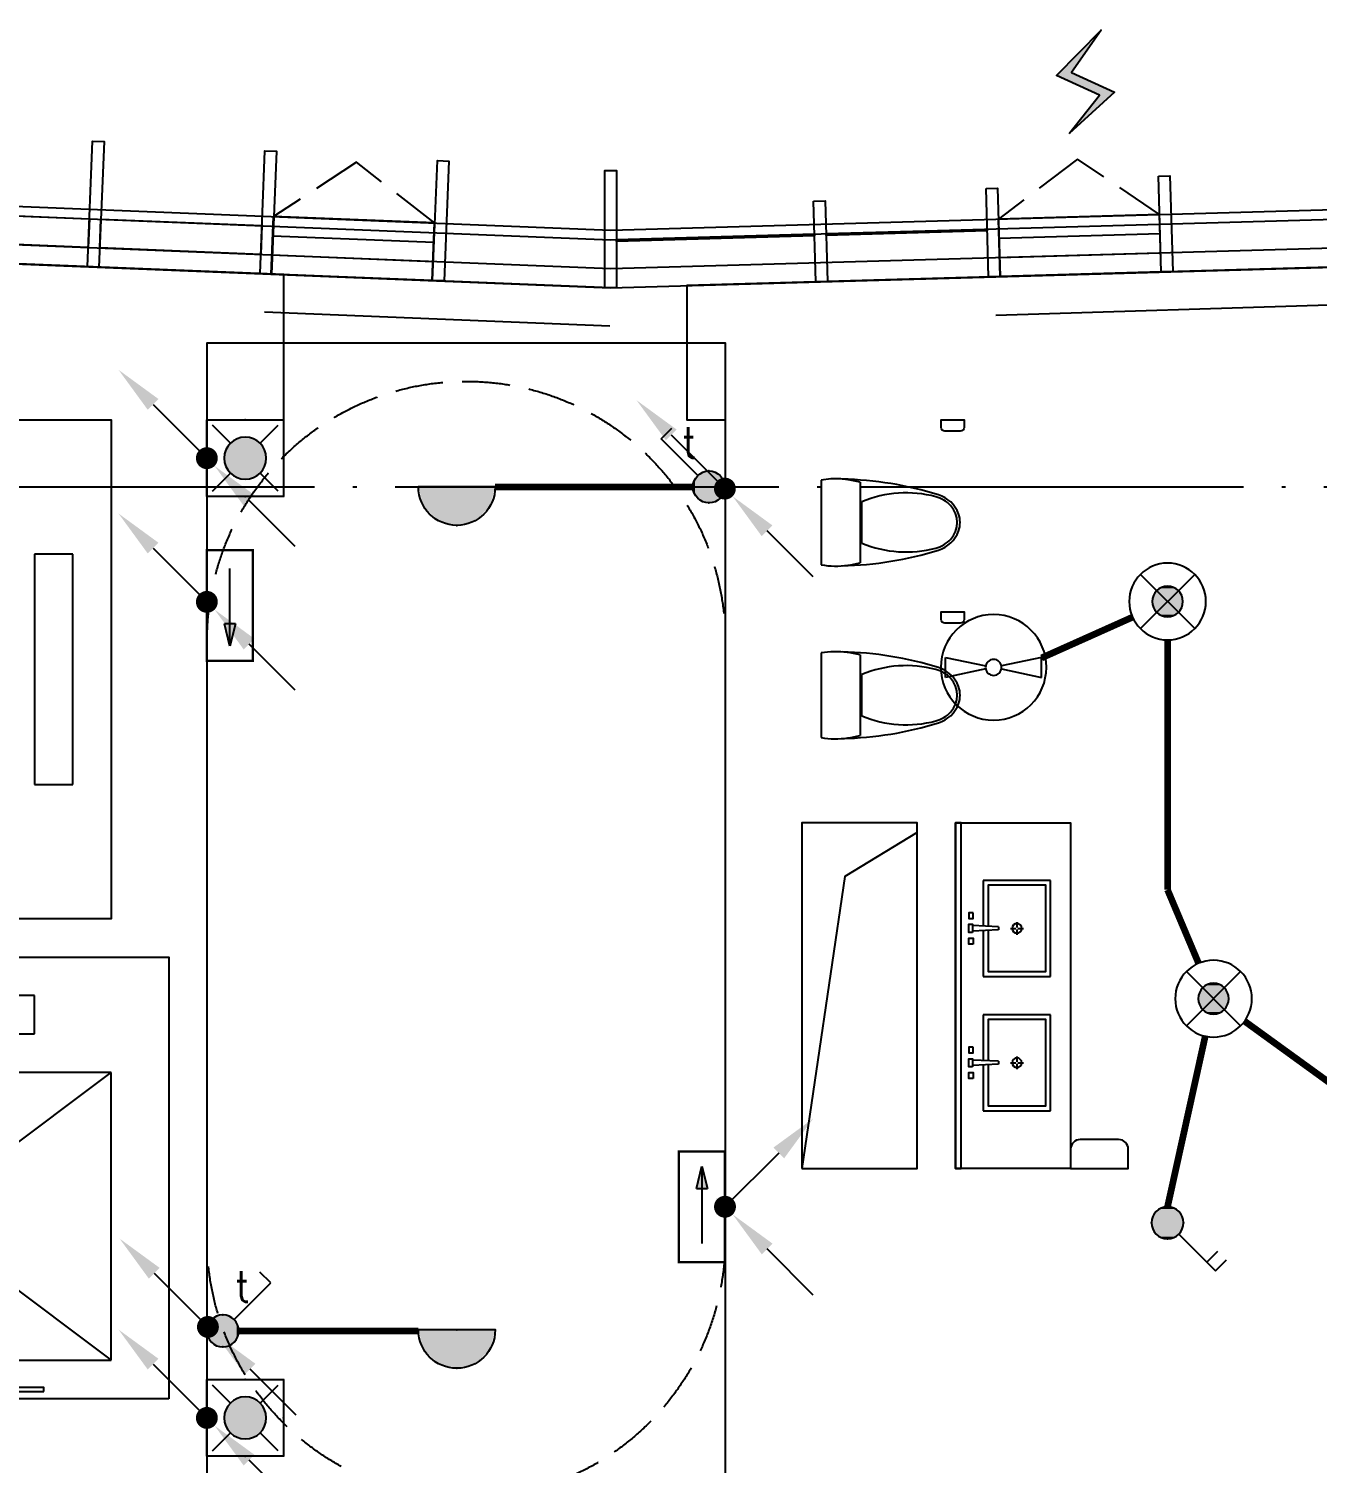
# Model space of a CAD drawing. Extents: x -2209072 to 495824, y -92434 to 572724.
# Drawn here: x 122510 to 129225, y 350736 to 358210 of the extents above; entities that cross this region are included whole.
import ezdxf
from ezdxf.enums import TextEntityAlignment as Align
from ezdxf.xclip import XClip

# ---------------------------------------------------------------- set-up
doc = ezdxf.new("R2010")
doc.units = 0
doc.header["$LTSCALE"] = 1000
doc.header["$MEASUREMENT"] = 0
for name, pattern in [('6#7#幕墙$0$DASH', [0.35, 0.25, -0.1]), ('X-104 6#7#平面$0$DOTE', [2.4200000000000004, 2, -0.2, 0.02, -0.2]), ('梯段6、7$0$DASH', [0.35, 0.25, -0.1])]:
    doc.linetypes.add(name, pattern=pattern)
doc.layers.get('0').update_dxf_attribs({"linetype": 'CONTINUOUS'})
doc.layers.get('Defpoints').update_dxf_attribs({"linetype": 'CONTINUOUS'})
for name, color, linetype in [('6#7#幕墙$0$04-电动窗', 1, 'CONTINUOUS'), ('6#7#幕墙$0$A-C_玻璃幕墙', 140, 'CONTINUOUS'), ('6#7#幕墙$0$A-C_窗', 140, 'CONTINUOUS'), ('6#7#幕墙$0$A-TECH_结构', 21, 'CONTINUOUS'), ('6#7#幕墙$0$A-金属背板', 30, 'CONTINUOUS'), ('EQUIP-动力', 3, 'CONTINUOUS'), ('EQUIP-照明', 3, 'CONTINUOUS'), ('LWIRE', 4, 'CONTINUOUS'), ('TEL_TEXT', 3, 'CONTINUOUS'), ('WIRE-照明', 1, 'CONTINUOUS'), ('X-104 6#7#平面$0$A-E_电梯', 171, 'CONTINUOUS'), ('X-104 6#7#平面$0$A-I_卫-洁具', 241, 'CONTINUOUS'), ('X-104 6#7#平面$0$A-SUR_看线', 231, 'CONTINUOUS'), ('X-104 6#7#平面$0$A-TECH_结构', 21, 'CONTINUOUS'), ('X-104 6#7#平面$0$A_AXIS-轴线', 36, 'X-104 6#7#平面$0$DOTE'), ('梯段6、7$0$A-E_楼梯', 171, 'CONTINUOUS')]:
    doc.layers.add(name, color=color, linetype=linetype)
doc.styles.add('_TEL_DIM', font='SIMPLEX', dxfattribs={"width": 0.8, "height": 3.5, "bigfont": 'HZTXT'})
doc.styles.get("Standard").update_dxf_attribs({"font": 'gbenor.shx', "bigfont": 'gbcbig.shx'})

# ---------------------------------------------------------------- blocks, each defined once
blk = doc.blocks.new('$equip$00001168')
blk.add_line((-0.5, 0), (0.5, 0))
blk.add_arc((0, 0), 0.5, 180, 0)
for p in [(-0.5, 0), (0, 0), (0.5, 0), (0, -0.5)]:
    blk.add_point(p)
for points in [[(0.4330127018911298, -0.25), (-0.4330127018911298, -0.25), (0.5, 0), (-0.5, 0)], [(0.25, -0.4330127018911298), (-0.25, -0.4330127018911298), (0.4330127018911298, -0.25), (-0.4330127018911298, -0.25)], [(0, -0.5), (0, -0.5), (0.25, -0.4330127018911298), (-0.25, -0.4330127018911298)]]:
    blk.add_solid(points)
at = {"flags": 9}
blk.add_attdef('A', (0, 0), '', height=2e-05, dxfattribs=at)
blk = doc.blocks.new('$equip$00001822')
for p, q in [((0.1473139127483591, 0.3556472460822988), (0.625, 0.8333333333339397)), ((0.625, 0.8333333333339397), (0.7664213562384248, 0.6919119770955149))]:
    blk.add_line(p, q)
blk.add_circle((0, 0.2083333333339397), 0.2083333333334168)
for p in [(0, 0.4166666666660603), (-0.2083333333357587, 0.2083333333339397), (0.2083333333357587, 0.2083333333339397), (-0.01544940226449398, 0.0005736313996749232)]:
    blk.add_point(p)
for points in [[(-0.1041666666715173, 0.3887552924552438), (0.1041666666715173, 0.3887552924552438), (-0.1804219591213041, 0.312500000001819), (0.1804219591213041, 0.312500000001819)], [(0, 0.4166666666660603), (0, 0.4166666666660603), (-0.1041666666715173, 0.3887552924552438), (0.1041666666715173, 0.3887552924552438)], [(-0.1804219591213041, 0.312500000001819), (0.1804219591213041, 0.312500000001819), (-0.2083333333284827, 0.2083333333339397), (0.2083333333284827, 0.2083333333339397)], [(-0.1804219591213041, 0.1041666666660603), (0.1804219591213041, 0.1041666666660603), (-0.2083333333284827, 0.2083333333339397), (0.2083333333284827, 0.2083333333339397)], [(-0.1041666666715173, 0.02791137421263556), (0.1041666666715173, 0.02791137421263556), (-0.1804219591213041, 0.1041666666660603), (0.1804219591213041, 0.1041666666660603)], [(0, 1.818989403545856e-12), (0, 1.818989403545856e-12), (-0.1041666666715173, 0.02791137421263556), (0.1041666666715173, 0.02791137421263556)]]:
    blk.add_solid(points)
at = {"color": 7, "style": '_TEL_DIM'}
blk.add_attdef('$TEXT$', text='', height=0.4, dxfattribs=at).set_placement((0.5805799275694881, 0.4645799965601327), align=Align.MIDDLE_CENTER)
at = {"color": 7, "style": '_TEL_DIM', "flags": 1}
blk.add_attdef('A', text='', height=2e-05, dxfattribs=at).set_placement((0, 0), align=Align.MIDDLE_CENTER)
blk = doc.blocks.new('$TelecSys$00000081')
for p, q in [((0.1041666666678793, 0.1041666666660603), (0.1041666666678793, 0.1041666666660603)), ((-0.1041666666678793, -0.1041666666660603), (-0.1041666666678793, -0.1041666666660603)), ((-1.150000000001455, -1.149999999999636), (-0.5499999999992724, -0.5499999999992724))]:
    blk.add_line(p, q)
at = {"const_width": 0.1425}
blk.add_lwpolyline([(0.07125000000087311, 0, 1), (-0.07125000000087311, 0, 1)], format="xyb", close=True, dxfattribs=at)
blk.add_solid([(-0.6199999999989814, -0.4799999999995634), (-0.4799999999995634, -0.6200000000008004), (-0.09999999999854481, -0.1000000000003638)])
at = {"width": 0.8, "flags": 9}
blk.add_attdef('A', (0, 0), '', height=2e-05, rotation=180, dxfattribs=at)
blk = doc.blocks.new('$TelecSys$00000079')
for p, q in [((0.7000000000007276, 0.7000000000007276), (0, 0)), ((0.1041666666678793, 0.1041666666660603), (0.1041666666678793, 0.1041666666660603)), ((-0.1041666666678793, -0.1041666666660603), (-0.1041666666678793, -0.1041666666660603))]:
    blk.add_line(p, q)
at = {"const_width": 0.1425}
blk.add_lwpolyline([(-0.07125000000087311, 0, 1), (0.07125000000087311, 0, 1)], format="xyb", close=True, dxfattribs=at)
blk.add_solid([(0.6300000000010186, 0.7700000000004366), (0.7700000000004366, 0.6299999999991996), (1.150000000001455, 1.149999999999636)])
at = {"width": 0.8, "flags": 9}
blk.add_attdef('A', (0, 0), '', height=2e-05, dxfattribs=at)
blk = doc.blocks.new('$equip$00002604')
blk.add_hatch(color=256).paths.add_polyline_path([(0.2745181131831487, 0.5000125000005937, 1), (-0.2744993631858961, 0.5000125000005937, 1)])
for p, q in [((-0.4285620535811177, 0.9285839285730617), (-0.1940976152691292, 0.6941194902610732)), ((0.1941163652627438, 0.6941194902683492), (0.4285808035638183, 0.9285839285730617)), ((-0.4285620535811177, 0.07144107142812572), (-0.1940976152691292, 0.3059055097401142)), ((0.1941163652627438, 0.3059055097328383), (0.4285808035638183, 0.07144107142812572))]:
    blk.add_line(p, q)
at = {"const_width": 0.02}
blk.add_lwpolyline([(-0.4999906250013737, 1.000012500000594), (-0.4999906250013737, 1.250000059371814e-05), (0.5000093749986263, 1.250000059371814e-05), (0.5000093749986263, 1.000012500000594), (-0.4999906250013737, 1.000012500000594), (-0.4999906250013737, 1.250000059371814e-05)], dxfattribs=at)
blk.add_lwpolyline([(-0.4999906250013737, 1.000012500000594), (-0.4999906250013737, 1.250000059371814e-05), (0.5000093749986263, 1.250000059371814e-05), (0.5000093749986263, 1.000012500000594)], close=True)
blk.add_circle((9.374998626299202e-06, 0.5000125000005937), 0.2745087381843628)
for p in [(9.374998626299202e-06, 1.000012500000594), (-0.4999906250013737, 0.5000125000005937), (0.5000093749986263, 0.5000125000005937), (0, 0)]:
    blk.add_point(p)
at = {"color": 7, "style": '_TEL_DIM', "flags": 1}
blk.add_attdef('A', text='', height=2.5e-05, dxfattribs=at).set_placement((0, 0), align=Align.MIDDLE_CENTER)
blk = doc.blocks.new('$equip_U$00000292(HT0843)')
for p in [(9.374998626299202e-06, 1.000012500000594), (-0.4999906250013737, 0.5000125000005937), (0.5000093749986263, 0.5000125000005937)]:
    blk.add_point(p)
blk.add_blockref('$equip$00002604', (0, 0))
at = {"color": 7, "style": '_TEL_DIM', "flags": 1}
for tag in ['REMARK', 'A']:
    blk.add_attdef(tag, text='', height=2.5e-05, dxfattribs=at).set_placement((0, 0), align=Align.MIDDLE_CENTER)
blk = doc.blocks.new('$equip$00001149')
for p, q in [((-0.353553390592424, 0.353553390592424), (0.353553390592424, -0.353553390592424)), ((0.353553390592424, 0.353553390592424), (-0.353553390592424, -0.353553390592424))]:
    blk.add_line(p, q)
for radius in [0.5, 0.2]:
    blk.add_circle((0, 0), radius)
for points in [[(0, 0.2000000000007276), (0, 0.2000000000007276), (-0.09999999999854481, 0.1732050807586347), (0.09999999999854481, 0.1732050807586347)], [(-0.1732050807586347, 0.09999999999854481), (0.1732050807586347, 0.09999999999854481), (-0.2000000000007276, 0), (0.2000000000007276, 0)], [(-0.1732050807586347, -0.09999999999854481), (0.1732050807586347, -0.09999999999854481), (-0.2000000000007276, 0), (0.2000000000007276, 0)], [(-0.09999999999854481, 0.1732050807586347), (0.09999999999854481, 0.1732050807586347), (-0.1732050807586347, 0.09999999999854481), (0.1732050807586347, 0.09999999999854481)], [(-0.09999999999854481, -0.1732050807586347), (0.09999999999854481, -0.1732050807586347), (-0.1732050807586347, -0.09999999999854481), (0.1732050807586347, -0.09999999999854481)], [(0, -0.2000000000007276), (0, -0.2000000000007276), (-0.09999999999854481, -0.1732050807586347), (0.09999999999854481, -0.1732050807586347)]]:
    blk.add_solid(points)
at = {"flags": 9}
blk.add_attdef('A', (0, 0), '', height=2e-05, dxfattribs=at)
blk = doc.blocks.new('$equip$00001304')
for p, q in [((-0.625, -0.1302083333357587), (-0.625, 0.1302083333357587)), ((-0.625, 0.1302083333357587), (-0.1019771270548517, 0.02124523480597418)), ((0.625, 0.1302083333357587), (0.1019771270548517, 0.02124523480597418)), ((0.625, -0.1302083333357587), (0.625, 0.1302083333357587)), ((-0.1019771270548517, -0.02124523480597418), (-0.625, -0.1302083333357587)), ((0.1019771270548517, -0.02124523480597418), (0.625, -0.1302083333357587))]:
    blk.add_line(p, q)
for radius in [0.6875, 0.1041666666666797]:
    blk.add_circle((0, 0), radius)
at = {"flags": 9}
blk.add_attdef('A', (0, 0), '', height=2e-05, dxfattribs=at)
blk = doc.blocks.new('$equip$00001963')
for p, q in [((0.1473139127447212, 0.3556472460822988), (0.624999999996362, 0.8333333333339397)), ((0.624999999996362, 0.8333333333339397), (0.7664213562347868, 0.6919119770955149)), ((0.5118629150056222, 0.7201962483431998), (0.653284271244047, 0.578774892108413))]:
    blk.add_line(p, q)
blk.add_circle((-3.637978807091713e-12, 0.2083333333339397), 0.2083333333334168)
for p in [(0, 0.4166666666660603), (-0.2083333333393966, 0.2083333333375776), (0.2083333333284827, 0.2083333333375776), (0, 0)]:
    blk.add_point(p)
for points in [[(-0.1041666666715173, 0.3887552924552438), (0.1041666666642413, 0.3887552924552438), (-0.1804219591249421, 0.312500000001819), (0.1804219591176661, 0.312500000001819)], [(-3.637978807091713e-12, 0.4166666666660603), (-3.637978807091713e-12, 0.4166666666660603), (-0.1041666666715173, 0.3887552924552438), (0.1041666666642413, 0.3887552924552438)], [(-0.1804219591249421, 0.312500000001819), (0.1804219591176661, 0.312500000001819), (-0.2083333333357587, 0.2083333333339397), (0.2083333333284827, 0.2083333333339397)], [(-0.1804219591249421, 0.1041666666660603), (0.1804219591176661, 0.1041666666660603), (-0.2083333333357587, 0.2083333333339397), (0.2083333333284827, 0.2083333333339397)], [(-0.1041666666715173, 0.02791137421263556), (0.1041666666642413, 0.02791137421263556), (-0.1804219591249421, 0.1041666666660603), (0.1804219591176661, 0.1041666666660603)], [(-3.637978807091713e-12, 1.818989403545856e-12), (-3.637978807091713e-12, 1.818989403545856e-12), (-0.1041666666715173, 0.02791137421263556), (0.1041666666642413, 0.02791137421263556)]]:
    blk.add_solid(points)
at = {"layer": 'TEL_TEXT', "style": '_TEL_DIM', "flags": 1}
blk.add_attdef('A', text='', height=2e-05, dxfattribs=at).set_placement((0, 0), align=Align.MIDDLE_CENTER)
blk = doc.blocks.new('$equip$00002541')
blk.add_hatch(color=256).paths.add_polyline_path([(-0.2400000000016007, 0.3719999999993888), (-0.5280000000020664, 0.2999999999992724), (-0.2400000000016007, 0.227999999999156)])
for p, q in [((-0.7199999999975262, 0.5999999999949068), (-0.7199999999975262, 0)), ((0.7199999999975262, 0.5999999999949068), (-0.7199999999975262, 0.5999999999949068)), ((0.7199999999975262, 0), (0.7199999999975262, 0.5999999999949068)), ((-0.2400000000016007, 0.3719999999993888), (-0.5280000000020664, 0.2999999999992724)), ((-0.5280000000020664, 0.2999999999992724), (-0.2400000000016007, 0.227999999999156)), ((-0.2400000000016007, 0.3719999999993888), (-0.2400000000016007, 0.227999999999156)), ((-0.7199999999975262, 0), (0.7199999999975262, 0))]:
    blk.add_line(p, q)
at = {"color": 7}
blk.add_line((-0.4800000000032014, 0.2999999999992724), (0.4800000000032014, 0.2999999999992724), dxfattribs=at)
at = {"const_width": 0.03}
blk.add_lwpolyline([(-0.7199999999975262, 0.5999999999949068), (-0.7199999999975262, 0), (0.7199999999975262, 0), (0.7199999999975262, 0.5999999999949068), (-0.7199999999975262, 0.5999999999949068), (-0.7199999999975262, 0)], dxfattribs=at)
for p in [(0, 0.5999999999949068), (-0.7199999999975262, 0.2999999999956344), (0.7199999999975262, 0.2999999999956344), (0, 0)]:
    blk.add_point(p)
at = {"color": 7, "style": '_TEL_DIM', "flags": 1}
blk.add_attdef('A', text='', height=2e-05, dxfattribs=at).set_placement((0, 0), align=Align.MIDDLE_CENTER)
blk = doc.blocks.new('梯段6、7')
at = {"color": 8, "linetype": '梯段6、7$0$DASH'}
for centre, radius, start, end in [((49800.00311367554, 3400.000000096537), 1350.000000000002, 0, 180), ((49800.00311367547, -6699.999999936466), 1350.000000000002, 0, 180), ((49800.00311367059, -9819.999999936525), 1350.000000000002, 180, 0), ((49800.00311368037, -16500.0036340596), 1350.000000000002, 0, 180), ((49800.00311366576, -19819.99999996959), 1350, 180, 0), ((20965.47970799168, -27260.00000000224), 1649.999999999774, 0, 180), ((49800.00311367547, -27020.00000000259), 1350.000000000002, 0, 180), ((20965.47970799194, -29600.00000000259), 1649.999999999774, 180, 0), ((49800.00311363724, -29879.99050598426), 1350.000000000002, 180, 0), ((49800.00311368033, -57378.12996616081), 1350.000000000002, 0, 180), ((20965.47970799173, -58198.12996616081), 1649.999999999778, 0, 180), ((49800.00311367551, -59458.12996616078), 1350.000000000002, 180, 0), ((20965.47970799188, -60358.12996616084), 1649.999999999774, 180, 0), ((49800.00311367546, -67528.12996619378), 1350.000000000002, 0, 180), ((20965.47970799168, -68018.12996619346), 1649.999999999774, 0, 180), ((49800.00311367064, -70128.1263565169), 1350.000000000002, 180, 0), ((20965.47970799194, -70358.12996619387), 1649.999999999774, 180, 0), ((49800.00311368039, -79978.12996622684), 1350.000000000002, 180, 0)]:
    blk.add_arc(centre, radius, start, end, dxfattribs=at)
at = {"layer": 'Defpoints'}
for points in [[(44800.0010378748, 6850.000000096596), (54800.00103786729, 6850.000000096537), (54800.00103786727, -3149.999999936525), (44800.00103787478, -3149.999999936525)], [(51150.00311368064, 4950.000000096508), (48450.0031136757, 4950.000000096596), (48450.00311367573, -1149.999999903375), (51150.00311368058, -1149.999999903463)], [(44800.00103787472, -3149.999999936583), (54800.00103786722, -3149.999999936525), (54800.00103786726, -13149.99999996959), (44800.00103787472, -13149.99999996953)], [(51150.00311368032, -5149.999999936583), (48450.00311367546, -5149.999999936525), (48450.00311367548, -11249.99999993655), (51150.00311368036, -11249.99999993652)], [(44800.00103787472, -13149.99999996953), (54800.00103786726, -13149.99999996959), (54800.00103786726, -23150.00000000259), (44800.00103787474, -23150.00000000259)], [(51150.00311367546, -15149.99999996956), (48450.00311367059, -15149.99999996956), (48450.00311367061, -21249.99999996959), (51150.00311367546, -21249.99999996959)], [(15665.47763219092, -23150.00000000268), (25665.47763218347, -23150.00000000265), (25665.47763218347, -33150.00000003559), (15665.47763219092, -33150.00000003568)], [(44800.00103787474, -23150.00000000259), (54800.00103786726, -23150.00000000259), (54800.00103786725, -33150.00000003568), (44800.00103787474, -33150.00000003565)], [(19315.47970798681, -24850.00000000265), (22615.47970799168, -24850.00000000265), (22615.47970799168, -31250.00000000268), (19315.47970798681, -31250.00000000259)], [(48450.00311367059, -25150.00000000265), (51150.00311367547, -25150.00000000259), (51150.00311367547, -31250.00000000256), (48450.00311367059, -31250.00000000265)], [(15665.47763219097, -53908.12996616078), (25665.47763218347, -53908.12996616078), (25665.47763218352, -63908.12996619384), (15665.47763219094, -63908.12996619381)], [(44800.00103787474, -53908.12996616081), (54800.00103786722, -53908.12996616078), (54800.00103786725, -63908.12996619381), (44800.00103787474, -63908.12996619381)], [(19315.4797079867, -55608.12996616084), (22615.47970799159, -55608.12996616084), (22615.47970799156, -62008.12996616084), (19315.4797079867, -62008.12996616078)], [(51150.00311368032, -55908.12996616081), (48450.00311367543, -55908.12996616081), (48450.00311367546, -62008.12996616078), (51150.00311368036, -62008.12996616084)], [(15665.47763219094, -63908.12996619381), (25665.47763218349, -63908.12996619381), (25665.47763218349, -73908.12996622684), (15665.47763219097, -73908.12996622687)], [(44800.00103787474, -63908.12996619381), (54800.00103786722, -63908.12996619381), (54800.00103786726, -73908.12996622684), (44800.00103787472, -73908.12996622684)], [(19315.4797079917, -65608.12996619387), (22615.47970799656, -65608.12996619387), (22615.47970799659, -72008.12996619387), (19315.47970799173, -72008.12996619387)], [(51150.00311368032, -65908.12996619381), (48450.00311367544, -65908.12996619387), (48450.00311367547, -72008.12996619384), (51150.00311368034, -72008.12996619384)], [(15665.477632191, -73908.12996622687), (25665.47763218349, -73908.12996622684), (25665.47763218352, -83908.1299662599), (15665.477632191, -83908.1299662599)], [(44800.00103787475, -73908.12996622687), (54800.00103786726, -73908.12996622684), (54800.00103786727, -83908.1299662599), (44800.00103787474, -83908.12996625988)], [(19315.47970798673, -75608.12996622693), (22615.47970799159, -75608.1299662269), (22615.47970799156, -82008.1299662269), (19315.47970798673, -82008.12996622693)], [(51150.00311368036, -75908.12996622687), (48450.00311367544, -75908.12996622684), (48450.00311367548, -82008.12996622684), (51150.00311368042, -82008.12996622684)]]:
    blk.add_lwpolyline(points, close=True, dxfattribs=at)
for points in [[(47328.13509098372, -61608.12996616078), (52127.8370705538, -61608.12996616078)], [(47328.13509098369, -71608.12996619378), (52127.83707055378, -71608.12996619378)], [(47328.13509098372, -81608.12996622687), (52127.83707055381, -81608.12996622678)]]:
    blk.add_lwpolyline(points, dxfattribs=at)
at = {"layer": '梯段6、7$0$A-E_楼梯'}
for p, q in [((49850.00311367544, -16499.99999996959), (49750.00311367054, -16499.99999996953)), ((49750.00311367055, -16699.99999996959), (49750.00311367054, -16499.99999996953)), ((49850.00311367547, -18516.5383014743), (49850.00311367544, -16499.99999996959)), ((49850.00311367544, -16499.99999996959), (51150.00311367548, -16499.99999996953)), ((49910.00311366803, -16699.99999996959), (49910.00311366802, -16499.99999996959)), ((49910.00311366802, -16499.99999996959), (51150.00311367548, -16499.99999996953)), ((51150.00311367546, -17892.53830147415), (51150.00311367547, -16699.99999996962)), ((49850.00311367544, -16759.99999996959), (51150.00311367548, -16759.99999996959)), ((49850.00311367547, -17019.99999996959), (51150.00311367548, -17019.99999996953)), ((49850.00311367546, -17279.99999996959), (51150.00311367546, -17279.99999996953)), ((49850.00311367548, -17539.99999996953), (51150.00311367546, -17539.99999996959)), ((49850.00311367548, -17799.99999996953), (51150.00311367547, -17799.99999996959)), ((50553.44414001248, -18178.8866088324), (51150.00311367548, -17892.53830147409)), ((50572.56100925029, -18280.63390858911), (51150.0031136755, -18003.46169846502)), ((51150.00311367546, -19819.99999996959), (51150.0031136755, -18003.46169846502)), ((49850.00311367548, -18059.99999996959), (50801.12457514326, -18059.99999996959)), ((50428.57100245611, -18349.74911185022), (50395.62278177442, -18174.38606236456)), ((50395.62278177442, -18174.38606236456), (50587.93096954554, -18362.43872390778)), ((50587.93096954554, -18362.43872390778), (50553.44414001248, -18178.8866088324)), ((49850.00311367548, -18516.53830147412), (50409.45413321827, -18248.00181209357)), ((50615.54831887432, -18259.9999999695), (51150.00311367544, -18259.99999996956)), ((49850.00311367546, -18319.99999996959), (50259.45790847656, -18319.99999996959)), ((49850.00311367547, -18627.46169846499), (50428.57100245611, -18349.74911185022)), ((50073.88165220765, -18519.99999996959), (51150.00311367547, -18519.99999996953)), ((49850.00311367548, -19819.99999996959), (49850.00311367547, -18627.46169846499)), ((49850.00311367547, -18779.99999996956), (51150.00311367548, -18779.9999999695)), ((49850.00311367544, -19039.99999996956), (51150.00311367546, -19039.99999996956)), ((49850.00311367547, -19299.9999999695), (51150.00311367546, -19299.99999996956)), ((49850.00311367547, -19559.99999996953), (51150.00311367546, -19559.99999996956)), ((49750.00311367058, -19819.99999996953), (49852.73716575759, -19819.99999996959)), ((49850.00311367548, -19819.99999996959), (51150.00311367546, -19819.99999996959)), ((49750.00311370398, -27020.00000000265), (49850.00311367061, -27020.00000000262)), ((65868.2518914072, -53274.68419681478), (106225.487226869, -53274.68419681478)), ((66772.08878844205, -53642.5220346525), (68592.08878844205, -54824.95446708499)), ((66706.71224821625, -53743.14960536809), (68845.65029137098, -55132.79230492283)), ((66838.5272855135, -56653.06257519309), (68977.46532866826, -55263.41987563836)), ((65909.85493770942, -56514.14365627419), (63784.49059929526, -56514.14365627422)), ((66542.08878844243, -56514.14365627422), (65909.85493770942, -56514.14365627419)), ((66572.08878844237, -56634.14365627416), (63784.49059929524, -56634.14365627419)), ((66542.08878844244, -56676.73623493291), (68845.650291371, -58173.33284546339)), ((66772.08878844205, -56683.06257519315), (68592.08878844205, -57865.49500762558)), ((66802.08878844243, -59524.68419681478), (64634.40468344954, -59524.68419681481)), ((66792.02932894987, -59524.68419681481), (106225.487226869, -59524.68419681478)), ((49690.00311367543, -78442.12996622684), (49690.00311367538, -77318.12996622623)), ((49690.00311367538, -77318.12996622623), (49910.00311367548, -77318.12996622623)), ((49910.00311367548, -77318.12996622623), (49910.00311367551, -80038.12996622667)), ((49750.00311367543, -78418.12996622687), (49750.0031136754, -77378.1299662262)), ((49750.0031136754, -77378.1299662262), (49850.00311367546, -77378.12996622626)), ((49850.00311367546, -77378.12996622626), (49850.0031136755, -80038.12996622667)), ((49910.00311367551, -80038.12996622667), (49850.0031136755, -80038.12996622667)), ((48450.0031136755, -80108.12996622684), (48450.0031136755, -80048.12996622681))]:
    blk.add_line(p, q, dxfattribs=at)
for points in [[(49690.00311363903, -19879.99999996962), (49910.00311363912, -19879.99999996976), (49910.00311366862, -16439.99999996953), (49690.00311366862, -16439.99999996962), (49690.00311363903, -19879.99999996962)], [(49690.00311370401, -29360.00000000262), (49690.00311370401, -26960.00000000262), (49910.00311370399, -26960.00000000265), (49910.00311370399, -29880.00000000265)], [(51150.00311363724, -29879.99050598429), (51150.00311367546, -29620.00000000262)], [(66542.08878844244, -53443.60311573357), (66542.08878844243, -53274.68419681478), (66153.67404060112, -53274.68419681475)], [(66542.08878844243, -53304.68419681478), (66542.08878844243, -53704.68419681481), (66342.08878844243, -53704.68419681475), (66342.08878844243, -53304.68419681478)], [(68882.08878844208, -54963.87338600389), (68882.08878844208, -54794.95446708493), (68622.08878844208, -54794.95446708496), (68622.08878844208, -54626.03554816605), (68362.08878844208, -54626.03554816605), (68362.08878844211, -54457.11662924709), (68102.0887884421, -54457.11662924706), (68102.08878844207, -54288.1977103283), (67842.08878844207, -54288.1977103283), (67842.0887884421, -54119.27879140934), (67582.08878844212, -54119.27879140931), (67582.08878844211, -53950.35987249037), (67322.0887884421, -53950.35987249043), (67322.0887884421, -53781.44095357147), (67062.08878844211, -53781.44095357147), (67062.08878844211, -53612.5220346525), (66802.08878844211, -53612.5220346525), (66802.08878844244, -53443.60311573357), (66542.08878844244, -53443.60311573357)], [(68852.08878844207, -54963.87338600389), (68852.08878844207, -54824.95446708496), (68592.08878844205, -54824.95446708499), (68592.08878844208, -54656.03554816602), (68332.0887884421, -54656.03554816602), (68332.08878844208, -54487.11662924715), (68072.08878844207, -54487.11662924712), (68072.0887884421, -54318.19771032827), (67812.08878844208, -54318.19771032827), (67812.08878844208, -54149.27879140939), (67552.0887884421, -54149.27879140936), (67552.0887884421, -53980.3598724904), (67292.08878844211, -53980.35987249037), (67292.08878844208, -53811.44095357152), (67032.08878844208, -53811.44095357152), (67032.08878844211, -53642.52203465253), (66772.08878844205, -53642.5220346525), (66772.08878844237, -53473.6031157336), (66542.08878844243, -53473.60311573363)], [(66802.08878844243, -56484.14365627419), (66802.08878844246, -56315.22473735522), (67062.08878844243, -56315.22473735525), (67062.08878844243, -56146.30581843632), (67322.08878844243, -56146.30581843635), (67322.08878844243, -55977.38689951738), (67582.08878844243, -55977.38689951738), (67582.08878844244, -55808.46798059859), (67842.08878844244, -55808.46798059857), (67842.08878844243, -55639.54906167966), (68102.08878844242, -55639.54906167966), (68102.0887884424, -55470.6301427607), (68362.08878844239, -55470.63014276072), (68362.0887884424, -55301.71122384179), (68622.08878844242, -55301.71122384173), (68622.0887884424, -55132.79230492286), (68882.0887884424, -55132.79230492288), (68882.08878844208, -54963.87338600389), (69142.08878844205, -54963.87338600389)], [(66832.08878844243, -56484.14365627419), (66832.08878844243, -56345.22473735528), (67092.08878844243, -56345.22473735528), (67092.08878844244, -56176.30581843635), (67352.08878844244, -56176.30581843635), (67352.08878844243, -56007.38689951741), (67612.08878844243, -56007.38689951741), (67612.0887884424, -55838.46798059862), (67872.08878844243, -55838.46798059862), (67872.08878844242, -55669.54906167963), (68132.08878844242, -55669.54906167963), (68132.0887884424, -55500.63014276072), (68392.0887884424, -55500.6301427607), (68392.0887884424, -55331.71122384176), (68652.08878844242, -55331.71122384176), (68652.08878844242, -55162.79230492283), (68912.08878844246, -55162.79230492286), (68912.08878844211, -54993.87338600386), (69142.08878844207, -54993.87338600386)], [(69112.08878844214, -54993.87338600389), (69112.08878844214, -55393.87338600386), (68912.08878844214, -55393.87338600386), (68912.08878844211, -54993.87338600386)], [(68882.0887884421, -58004.41392654451), (68882.08878844208, -57835.49500762558), (68622.08878844208, -57835.49500762558), (68622.08878844212, -57666.57608870658), (68362.0887884421, -57666.57608870664), (68362.0887884421, -57497.65716978774), (68102.08878844211, -57497.65716978774), (68102.08878844211, -57328.73825086886), (67842.08878844211, -57328.73825086886), (67842.08878844211, -57159.81933194998), (67582.0887884421, -57159.81933194996), (67582.08878844211, -56990.90041303099), (67322.08878844211, -56990.90041303099), (67322.0887884421, -56821.98149411209), (67062.08878844211, -56821.98149411211), (67062.08878844211, -56653.06257519312), (66802.08878844211, -56653.06257519309), (66802.08878844243, -56484.14365627419), (66542.08878844244, -56484.14365627422)], [(68852.08878844207, -58004.41392654454), (68852.08878844208, -57865.49500762555), (68592.08878844205, -57865.49500762558), (68592.08878844208, -57696.57608870661), (68332.0887884421, -57696.57608870658), (68332.08878844207, -57527.65716978771), (68072.08878844207, -57527.65716978771), (68072.08878844208, -57358.73825086889), (67812.08878844208, -57358.73825086886), (67812.0887884421, -57189.81933194996), (67552.08878844207, -57189.81933195001), (67552.08878844208, -57020.90041303102), (67292.08878844208, -57020.90041303105), (67292.08878844211, -56851.98149411209), (67032.08878844211, -56851.98149411209), (67032.08878844208, -56683.06257519312), (66772.08878844205, -56683.06257519315), (66772.08878844237, -56514.14365627425), (66542.08878844243, -56514.14365627422)], [(66772.08878844237, -56514.14365627468), (66772.08878844239, -56914.14365627471), (66572.08878844237, -56914.14365627468), (66572.08878844239, -56514.14365627465)], [(66802.08878844243, -59524.68419681478), (66802.08878844246, -59355.76527789584), (67062.08878844244, -59355.76527789584), (67062.08878844242, -59186.84635897691), (67322.08878844243, -59186.84635897694), (67322.08878844243, -59017.927440058), (67582.08878844243, -59017.927440058), (67582.08878844243, -58849.00852113913), (67842.08878844244, -58849.00852113916), (67842.08878844242, -58680.08960222028), (68102.08878844243, -58680.08960222028), (68102.0887884424, -58511.17068330129), (68362.0887884424, -58511.17068330132), (68362.08878844243, -58342.25176438238), (68622.08878844242, -58342.25176438235), (68622.08878844242, -58173.33284546345), (68882.08878844243, -58173.33284546342), (68882.0887884421, -58004.41392654451), (69142.08878844208, -58004.41392654451)]]:
    blk.add_lwpolyline(points, dxfattribs=at)
for p in [(66792.02932894988, -53443.60311573368), (66792.02932894985, -53612.52203465265), (66792.02932894988, -53781.44095357158), (66792.02932894988, -53950.35987249043), (66792.02932894987, -54119.27879140942), (66792.02932894987, -54288.1977103283), (66792.02932894988, -54457.1166292472), (66792.02932894985, -54626.03554816614), (66792.02932894985, -54794.9544670851), (66792.02932894985, -54963.87338600395), (66792.02932894987, -55132.79230492294), (66792.02932894987, -55301.71122384182), (66792.02932894988, -55470.63014276075), (66792.02932894985, -55639.54906167969), (66792.02932894987, -55808.46798059859), (66792.02932894987, -55977.3868995175), (66792.02932894987, -56146.30581843641), (66792.02932894987, -56315.22473735534), (66792.02932894988, -56484.14365627425), (66792.02932894987, -56653.06257519315), (66792.02932894985, -56821.98149411211), (66792.02932894987, -56990.90041303099), (66792.02932894988, -57159.8193319499), (66792.02932894985, -57328.73825086886), (66792.02932894987, -57497.65716978777), (66792.0293289499, -57666.57608870664), (66792.02932894985, -57835.49500762561), (66792.02932894985, -58004.41392654451), (66792.02932894985, -58173.33284546342), (66792.02932894987, -58342.25176438238), (66792.02932894985, -58511.17068330126), (66792.02932894988, -58680.08960222019), (66792.02932894985, -58849.00852113913), (66792.02932894987, -59017.92744005803), (66792.02932894985, -59186.84635897694), (66792.02932894984, -59355.7652778959)]:
    blk.add_point(p, dxfattribs=at)
blk = doc.blocks.new('*U1303')
at = {"layer": 'X-104 6#7#平面$0$A_AXIS-轴线'}
blk.add_lwpolyline([(-6499.999999999946, 19199.99999999949), (53815.35002683864, 19199.99999999906)], dxfattribs=at)
blk = doc.blocks.new('X-104 6#7#平面$0$fdsgfh')
at = {"layer": 'X-104 6#7#平面$0$A-TECH_结构'}
blk.add_lwpolyline([(-5900.000999453972, 139494.583751791), (-21499.9921901778, 139049.4079805657), (-21499.9921901778, 138350.000020962), (-21299.99232641804, 138350.00002097), (-21299.9922524977, 132650.0000584543), (-23999.99148896449, 132650.0004120834), (-23999.99148896449, 138350.0003241391), (-23599.99156638034, 138350.0002739213), (-23599.99156638034, 139106.5840718528), (-32899.99381862838, 139480.7718679487), (-32899.9938135065, 132449.9994680724), (-35599.99388743173, 132449.9994228772), (-35599.99388743173, 138350.0000719574), (-35399.99366908618, 138350.0000719574), (-35399.99367635134, 139581.3713447108), (-35399.99367635127, 139581.3599550941), (-42700.01924934279, 139875.0782152098), (-42700.01323027562, 138500.000031376), (-50799.99250080394, 138500.0000104865), (-50799.99948294758, 118400.0000000509), (-43900.00000000547, 118399.9996313659), (-43900.00000000546, 116150.0004104921), (-5900.000999457377, 116150.0007791771)], dxfattribs=at)
blk = doc.blocks.new('X-104 6#7#平面$0$drff')
at = {"layer": 'X-104 6#7#平面$0$A-TECH_结构'}
blk.add_lwpolyline([(-7199.999404448914, 4049.99991372216), (-6600.010113981742, 4049.99987700081), (-6600.010220340089, 5849.999853603949), (-7199.999510807262, 5849.9998903253)], close=True, dxfattribs=at)
blk.add_lwpolyline([(-6600.010222794066, 5799.994592221105), (-6975.943659593177, 5569.994628799614), (-7199.999404448914, 4049.99991372216)], dxfattribs=at)
blk = doc.blocks.new('A-电梯2623')
for p, q in [((-574.9999999895263, 1900.00000002848), (-574.9999999895263, 2100.00000002848)), ((-574.9999999895263, 2100.00000002848), (624.999999989519, 2100.000000027956)), ((624.999999989519, 2100.000000027956), (624.999999989519, 1900.000000028014)), ((624.999999989519, 1900.000000028014), (-574.9999999895263, 1900.00000002848)), ((-975.0000000027976, 200.0000000191685), (-975.000000002332, 1700.000000013753)), ((-975.000000002332, 1700.000000013753), (1025.000000002092, 1700.000000013055)), ((1025.000000002092, 1700.000000013055), (-975.0000000027976, 200.0000000191685)), ((1025.00000000151, 200.00000001847), (-975.000000002332, 1700.000000013753)), ((1025.000000002092, 1700.000000013055), (1025.00000000151, 200.00000001847)), ((1025.00000000151, 200.00000001847), (-975.0000000027976, 200.0000000191685))]:
    blk.add_line(p, q)
for points in [[(-1275, 0), (1324.999999999998, 0), (1325, 2299.999999999998), (-1275, 2299.999999999998)], [(-625.0000000000091, 38.08112883746435), (-625.0000000000091, 58.97966308710966), (-18.33333333334485, 58.97966308710966), (-18.33333333334485, 38.08112883746435)], [(68.33333333205337, 38.08112883718422), (68.33333333205337, 58.97966308682953), (674.9999999999982, 58.97966308682953), (674.9999999999982, 38.08112883718422)]]:
    blk.add_lwpolyline(points, close=True)
blk = doc.blocks.new('X-104 6#7#平面$0$hgfasg')
for p, q in [((-209.53125, 202.5), (209.53125, 202.5)), ((107.6506163835293, 211.7636099999945), (-107.650638883526, 211.7636099999945)), ((-220.78125, 0), (220.78125, 0))]:
    blk.add_line(p, q)
blk.add_lwpolyline([(-209.53125, 202.5), (-220.9312574999931, 151.5815775000083), (-226.3893074999942, 102.226364999995), (-226.3893074999942, 50.1765075000003), (-220.78125, 0)])
for centre, radius, start, end in [((12.18639293921296, 562.4982811024092), 163.5812782416205, 110.4523908064364, 162.7522599272803), ((23.26483596065373, 555.5449209055951), 162.7261878014058, 133.1457353983645, 165.2214349415254), ((-1.124999835155904e-05, 580.3665348804789), 128.7061108459815, 46.85426460163555, 133.1457353983645), ((0, 595.1750179040682), 128.7061108459815, 69.54760919356356, 110.4523908064364), ((-12.18639293921296, 562.4982811024092), 163.5812782416205, 17.24774007271973, 69.54760919356356), ((-23.26485846065043, 555.5449209055951), 162.7261878014058, 14.77856505847465, 46.85426460163555), ((1596.893304158017, 70.5022373952088), 1822.905267548176, 162.7522599272803, 178.7776319832778), ((-1596.893304158017, 70.5022373952088), 1822.905267548176, 1.222368016722242, 17.24774007271973), ((448.2021256943117, 443.44170022248), 602.2018211347165, 165.2214349415254, 202.6262561226716), ((-448.2021481943084, 443.44170022248), 602.2018211347165, 337.3737438773284, 14.77856505847465), ((-236.25, 76.1718824999989), 463.3354349999999, 7.739946000358616, 15.82198200030497), ((-236.25, 76.1718824999989), 463.3354349999999, 350.5376780003206, 7.739946000358616)]:
    blk.add_arc(centre, radius, start, end)
blk = doc.blocks.new('X-104 6#7#平面$0$jhat')
for p, q in [((-395, -250.0000000000582), (-395, 249.9999999999418)), ((-395, 249.9999999999418), (-44.99999999994179, 249.9999999999418)), ((-44.99999999994179, 249.9999999999418), (-44.99999999994179, 11.73657725605881)), ((-219.9999999999418, 32.25599999987753), (-219.9999999999418, 5.03999999986263)), ((-124.8214514199644, 8.000000000058208), (11.68149024352897, 14.3899337601033)), ((-124.8214514199644, 7.999999999941792), (-124.8214514199644, -8.000000000058208)), ((11.68149024352897, 14.3899337601033), (11.68149024352897, -14.3899337601033)), ((-225.0399999999208, -1.164153218269348e-10), (-253.7679999999236, -1.164153218269348e-10)), ((-219.9999999999418, -5.040000000095461), (-219.9999999999418, -32.76000000012573)), ((-186.7359999999171, -1.164153218269348e-10), (-214.9599999999045, -1.164153218269348e-10)), ((-124.8214514199644, -8.000000000058208), (11.68149024352897, -14.3899337601033)), ((-44.99999999994179, -12.38077738613356), (-44.99999999994179, -250.0000000000582)), ((-44.99999999994179, -250.0000000000582), (-395, -250.0000000000582))]:
    blk.add_line(p, q)
at = {"color": 8}
blk.add_lwpolyline([(-69.99999999994179, -11.06304409715813), (-69.99999999994179, -225.0000000000582), (-370, -225.0000000000582), (-370, 224.9999999999418), (-69.99999999994179, 224.9999999999418), (-69.99999999994179, 10.56628493819153)], dxfattribs=at)
for points in [[(7.191454842337407, 81.35012003820157), (30, 81.35012003820157), (30, 51.35012003820157), (7.191454842337407, 51.35012003820157)], [(11.68149024352897, -21.35012003820157), (30, -21.35012003820157), (30, 21.35012003820157), (11.68149024352897, 21.35012003820157)], [(7.191454842337407, -81.35012003820157), (30, -81.35012003820157), (30, -51.35012003820157), (7.191454842337407, -51.35012003820157)]]:
    blk.add_lwpolyline(points, close=True)
at = {"ltscale": 1000, "const_width": 0.8399999999999999}
blk.add_lwpolyline([(-219.5799999999581, 0.1399999998975545, 0.9999999999999999), (-220.4199999999255, 0.1399999998975545, 0.9999999999999999)], format="xyb", close=True, dxfattribs=at)
blk.add_circle((-219.9999999999418, -1.164153218269348e-10), 25.2)
blk = doc.blocks.new('X-104 6#7#平面$0$fgdgfhgh')
at = {"layer": 'X-104 6#7#平面$0$A-I_卫-洁具'}
for points in [[(30325.0003620827, 19489.99148120044), (30245.0003620827, 19489.99148120044, -0.414213562373095), (30225.0003620827, 19509.99148120044), (30225.0003620827, 19549.99148120044), (30345.0003620827, 19549.99148120044), (30345.0003620827, 19509.99148120044, -0.414213562373095)], [(30325.00035171266, 18490.00096102903), (30245.00035171266, 18490.00096102903, -0.414213562373095), (30225.00035171266, 18510.00096102903), (30225.00035171266, 18550.00096102903), (30345.00035171266, 18550.00096102903), (30345.00035171266, 18510.00096102903, -0.414213562373095)], [(31150.00005132626, 15800.00073950615), (30950.00005132626, 15800.00073950615, 0.414213562373095), (30900.00005132626, 15750.00073950615), (30900.00005132626, 15650.00073950615), (31200.00005132626, 15650.00073950615), (31200.00005132626, 15750.00073950615, 0.414213562373095)]]:
    blk.add_lwpolyline(points, format="xyb", close=True, dxfattribs=at)
at = {"layer": 'X-104 6#7#平面$0$A-I_卫-洁具', "ltscale": 0.1}
blk.add_lwpolyline([(30299.98940967224, 15650.00363189704), (30299.98933579877, 17450.00360374385), (30899.98933579889, 17450.00360374374), (30899.98940967218, 15650.00363189704)], close=True, dxfattribs=at)
at = {"layer": 'X-104 6#7#平面$0$A-I_卫-洁具'}
blk.add_lwpolyline([(30299.99931416287, 17450.00080984796), (30300.00005599645, 15650.00048717239), (30330.00005599645, 15650.00048717239), (30330.0000559968, 17450.00087748794), (30299.99931416287, 17450.00087787909)], dxfattribs=at)
at = {"layer": 'X-104 6#7#平面$0$A-E_电梯', "extrusion": (0, 0, -1), "zscale": -1, "rotation": 90}
blk.add_blockref('A-电梯2623', (-23600.000072451, 18225.00003739772), dxfattribs=at)
at = {"layer": 'X-104 6#7#平面$0$A-E_电梯', "extrusion": (0, 0, -1), "zscale": -1}
blk.add_blockref('A-电梯2623', (-24925.00007244984, 14450.00003758154), dxfattribs=at)
at = {"layer": 'X-104 6#7#平面$0$A-I_卫-洁具', "ltscale": 0.1, "rotation": 270}
for p in [(29600.00007263839, 19015.00096102932), (29600.00007263839, 18115.00096102932)]:
    blk.add_blockref('X-104 6#7#平面$0$hgfasg', p, dxfattribs=at)
at = {"layer": 'X-104 6#7#平面$0$A-I_卫-洁具', "ltscale": 0.1, "extrusion": (0, 0, -1), "zscale": -1}
for p in [(-30399.9895107676, 16900.00361782033), (-30399.98951076742, 16200.00361782033)]:
    blk.add_blockref('X-104 6#7#平面$0$jhat', p, dxfattribs=at)
blk = doc.blocks.new('6#7#幕墙$0$900kaiqishan')
at = {"layer": '6#7#幕墙$0$04-电动窗'}
h = blk.add_hatch(color=1, dxfattribs=at)
h.dxf.hatch_style = 1
h.paths.add_polyline_path([(958.3887367806092, 484.6187667727936), (795.3543059404401, 679.9970196002396), (1016.400355023587, 788.5362174650654), (777.3437607955366, 1017.960797000589), (937.4796729731897, 801.6330088544928), (716.4336238900432, 693.0938109896961)])
at = {"layer": '6#7#幕墙$0$04-电动窗', "color": 1}
blk.add_lwpolyline([(958.3887367806092, 484.6187667727936), (795.3543059404401, 679.9970196002396), (1016.400355023587, 788.5362174650654), (777.3437607955366, 1017.960797000589), (937.4796729731897, 801.6330088544928), (716.4336238900432, 693.0938109896961), (958.3887367806092, 484.6187667727936)], close=True, dxfattribs=at)
at = {"layer": '6#7#幕墙$0$A-C_窗'}
for p, q in [((499.9999999999745, 50.00000067843939), (1340.000000000002, 50.0000000000291)), ((499.9999999999745, -249.9999993215897), (499.9999999999745, 50.00000067843939)), ((1340, -249.9999999999709), (1340.000000000002, 50.0000000000291)), ((1340.000000000004, -50), (499.9999999999709, -49.99999932156061)), ((1340.000000000002, -150), (499.9999999999727, -149.9999993215606)), ((499.9999999999745, -249.9999993215897), (1340, -249.9999999999709))]:
    blk.add_line(p, q, dxfattribs=at)
at = {"layer": '6#7#幕墙$0$A-C_窗', "linetype": '6#7#幕墙$0$DASH'}
blk.add_lwpolyline([(499.9999999999727, 50.00000067558722), (919.553288163459, 349.9999999971187), (1340.000000000004, 49.99999999717693)], dxfattribs=at)
blk = doc.blocks.new('*U1672')
blk.add_lwpolyline([(-1359.990942135801, -7.544262916781008e-05), (-519.9909964609797, -0.0006168169202283025), (-519.9909964609797, -150.0006168169202), (-1359.990942135801, -150.0000754426292)], close=True)
blk = doc.blocks.new('*U1586')
at = {"layer": '6#7#幕墙$0$A-C_玻璃幕墙', "rotation": 179.9999379632255}
for p in [(-1389.991111949197, -74.86720614353544), (-489.9910850695542, -74.86720614356454)]:
    blk.add_blockref('*U1672', p, dxfattribs=at)
blk = doc.blocks.new('*U1587')
at = {"color": 0, "linetype": 'ByBlock', "lineweight": -2, "transparency": 16777216}
blk.add_blockref('*U1586', (0, 0), dxfattribs=at)
blk = doc.blocks.new('6#7#幕墙$0$hjsdlkjshdjkshdkjsd')
at = {"layer": '6#7#幕墙$0$A-C_玻璃幕墙'}
for points in [[(122876.4852830391, 416587.4675657185), (122816.5337857906, 416589.8796141596), (122842.8653146275, 417244.3501264578), (122902.8168118758, 417241.9380780162)], [(123775.757741764, 416551.2868390975), (123715.8062445157, 416553.6988875387), (123741.5347612421, 417193.1815255249), (123801.4862584905, 417190.7694770836)], [(124675.030200489, 416515.1061124767), (124615.0787032406, 416517.518160918), (124640.2042078566, 417142.012924592), (124700.155705105, 417139.6008761507)], [(125572.9020296276, 416480.1887309794), (125512.9020296276, 416480.1887874175), (125512.9026034151, 417090.1887880878), (125572.9026034152, 417090.1887316496)], [(128397.4905373403, 417061.8535139206), (128457.4661215411, 417063.5650336505), (128471.7287859585, 416563.7684986126), (128411.7532017578, 416562.0569788826)], [(127498.9977874834, 416996.1969951701), (127558.9733716841, 416997.9085149001), (127572.0950229482, 416538.0957026624), (127512.1194387475, 416536.3841829325)], [(126600.5050376263, 416930.5404764197), (126660.4806218271, 416932.2519961496), (126672.4612599379, 416512.4229067125), (126612.4856757371, 416510.7113869824)]]:
    blk.add_lwpolyline(points, close=True, dxfattribs=at)
at = {"layer": '6#7#幕墙$0$A-金属背板'}
for points in [[(126605.3543430392, 416760.6096718615), (126605.6395963275, 416750.6137411614), (125573.1875189758, 416721.1507167624), (125572.9022656875, 416731.1466474625)], [(127504.9986313423, 416785.9136371497), (127505.2838846307, 416775.9177064496), (126665.6257028685, 416751.9564272774), (126665.3404525327, 416761.95236093)]]:
    blk.add_lwpolyline(points, close=True, dxfattribs=at)
at = {"rotation": 357.6961045850339}
blk.add_blockref('*U1587', (121954.269953056, 416799.5809192778), dxfattribs=at)
at = {"layer": '6#7#幕墙$0$A-C_玻璃幕墙', "xscale": -0.9999999999999988, "rotation": 1.634602680336111}
blk.add_blockref('6#7#幕墙$0$900kaiqishan', (128904.4181633747, 416826.2179110352), dxfattribs=at)
at = {"layer": '6#7#幕墙$0$A-C_玻璃幕墙', "rotation": 177.6978996523305}
blk.add_blockref('*U1672', (122360.9342067875, 416708.2767298089), dxfattribs=at)
blk = doc.blocks.new('6#7#幕墙$0$fdsgdfgfh')
at = {"layer": '6#7#幕墙$0$A-C_窗'}
for p, q in [((-5.051316838944331e-05, -0.00125542504247278), (12.06096331689878, 299.7561997706362)), ((851.3818378921078, 265.9853617243061), (12.06096331689878, 299.7561997706362)), ((839.3208240620388, -33.7720934714016), (851.3818378921078, 265.9853617243061)), ((8.040625373540024, 199.8370480386948), (847.3614999487545, 166.0662099923939)), ((4.020287430184908, 99.9178963068116), (843.3411620053976, 66.14705826051068)), ((839.3208240620388, -33.7720934714016), (-5.051316838944331e-05, -0.00125542504247278))]:
    blk.add_line(p, q, dxfattribs=at)
at = {"layer": '6#7#幕墙$0$A-C_窗', "linetype": '6#7#幕墙$0$DASH'}
blk.add_lwpolyline([(851.381837891995, 265.985361721454), (444.2287650985636, 582.6102762758383), (12.06096331678236, 299.756199767784)], dxfattribs=at)
blk = doc.blocks.new('6#7#幕墙')
at = {"layer": '6#7#幕墙$0$A-C_玻璃幕墙'}
for points in [[(104440.126753536, 358009.8376633161), (125544.6722207716, 357160.6770824994), (141840.1324846258, 357625.6994021753), (141840.1324846241, 356872.4324368716), (148440.1324846187, 356872.4324368716), (148440.1324846189, 334972.4324368722), (141840.1324846187, 334972.4360943902), (141840.1324846187, 333672.4324368725), (103240.1324846188, 333672.4324368724), (103240.1324846188, 335922.4324368949), (96340.13248463297, 335922.432436895), (96340.13248463297, 356622.4324368859), (104440.126753536, 356622.4324368859)], [(104490.126753536, 357957.7854109998), (125544.3799238986, 357110.6483864872), (141790.1324846257, 357574.2522011906), (141790.132484624, 356822.4324368716), (148390.1324846187, 356822.4324368716), (148390.1324846189, 335022.4324645806), (141790.1324846187, 335022.4361220987), (141790.1324846187, 333722.4324368725), (103290.1324846188, 333722.4324368724), (103290.1324846188, 335972.4324368949), (96390.13248463297, 335972.432436895), (96390.13248463297, 356572.4324368859), (104490.126753536, 356572.4324368859)], [(104640.126753536, 357801.6286540513), (125543.5030332796, 356960.5622984507), (141640.1324846254, 357419.9105982364), (141640.1324846238, 356672.4324368716), (148240.1324846187, 356672.4324368716), (148240.1324846189, 335172.4325477061), (141640.1324846187, 335172.4362052241), (141640.1324846187, 333872.4324368725), (103440.1324846188, 333872.4324368724), (103440.1324846188, 336122.4324368949), (96540.13248463297, 336122.432436895), (96540.13248463297, 356422.4324368859), (104640.126753536, 356422.4324368859)]]:
    blk.add_lwpolyline(points, close=True, dxfattribs=at)
at = {"layer": '6#7#幕墙$0$A-TECH_结构'}
blk.add_lwpolyline([(104740.126753536, 357697.5241494189), (125542.9184395336, 356860.5049064263), (141540.1324846253, 357317.016196267), (141540.1324846236, 356572.4324368716), (148140.1324846187, 356572.4324368716), (148140.1324846189, 335272.432603123), (141540.1324846187, 335272.4362606411), (141540.1324846187, 333972.4324368725), (103540.1324846188, 333972.4324368724), (103540.1324846188, 336222.4324368949), (96640.13248463298, 336222.432436895), (96640.13248463297, 356322.4324368859), (104740.126753536, 356322.4324368859)], close=True, dxfattribs=at)
at = {"layer": '6#7#幕墙$0$A-C_玻璃幕墙'}
blk.add_blockref('6#7#幕墙$0$fdsgdfgfh', (123774.3495043659, 356931.6598862887), dxfattribs=at)
at = {"layer": '6#7#幕墙$0$A-C_窗'}
blk.add_blockref('6#7#幕墙$0$hjsdlkjshdjkshdkjsd', (0.01488361829251517, -59619.63036814245), dxfattribs=at)
blk = doc.blocks.new('X-104 6#7#平面')
at = {"layer": 'X-104 6#7#平面$0$A-SUR_看线'}
blk.add_line((127550.4018263578, 356718.0935761096), (129341.1283433046, 356772.1778729043), dxfattribs=at)
for points in [[(125542.8150744534, 356860.62882757), (123440.0299556346, 356945.2346780482)], [(125538.1629219566, 356660.6541863983), (123740.029878217, 356733.0023184433)]]:
    blk.add_lwpolyline(points, dxfattribs=at)
for name, p in [('6#7#幕墙', (0, 0)), ('*U1303', (97040.02911955107, 336622.5484511246))]:
    blk.add_blockref(name, p)
ref = blk.add_blockref('梯段6、7', (174590.0323681455, 361722.5484302646), dxfattribs=dict(xscale=-1))
XClip(ref).set_block_clipping_path([(48450.003113670595, -11249.999999936525), (51150.003113675455, -5149.999999936525)])
at = {"layer": 'X-104 6#7#平面$0$A-TECH_结构'}
for name, p in [('X-104 6#7#平面$0$fdsgfh', (147440.029360729, 217822.5484301928)), ('X-104 6#7#平面$0$drff', (133740.0288921419, 348222.5492887402)), ('X-104 6#7#平面$0$fgdgfhgh', (97040.029360738, 336622.5482099372))]:
    blk.add_blockref(name, p, dxfattribs=at)

msp = doc.modelspace()

# ---------------------------------------------------------------- linework, layer by layer
at = {"layer": 'WIRE-照明', "linetype": 'Continuous', "const_width": 35}
for points in [[(124941.1656059902, 355822.4391829849), (125972.1267391603, 355822.4391829849)], [(127788.6366265524, 354931.8408643172), (128262.4608166785, 355143.9375590105)], [(128445.0068395413, 355025.6501623039), (128445.0068395413, 353723.6811403164)], [(128445.0068395413, 353723.6811403164), (128606.7645880399, 353340.7198345811)], [(128846.5629863551, 353039.1648090809), (130684.0647558229, 351708.317816666)], [(128445.0065134555, 352072.4399170842), (128641.4252114206, 352961.1931519691)], [(124541.1628059855, 351425.5032103399), (123605.4579658872, 351425.5032103399)]]:
    msp.add_lwpolyline(points, dxfattribs=at)

# ---------------------------------------------------------------- block references
msp.add_blockref('X-104 6#7#平面', (0, 0))
at = {"layer": 'EQUIP-动力', "xscale": -400, "yscale": 400, "zscale": 400}
msp.add_blockref('$equip$00001304', (127538.6366265524, 354882.589370152), dxfattribs=at)
at = {"layer": 'EQUIP-照明', "xscale": -400, "yscale": 400, "zscale": 400}
for name, p, rotation in [('$equip_U$00000292(HT0843)', (123438.7934058224, 355972.4353733219), 270), ('$equip$00002541', (123438.7871858382, 355205.0407983728), 270), ('$equip$00002541', (126138.7865553172, 352072.4469336701), 90), ('$equip$00001963', (128445.0065134555, 352072.4399170842), 180), ('$equip_U$00000292(HT0843)', (123438.793490335, 350972.4391066442), 270)]:
    msp.add_blockref(name, p, dxfattribs=dict(at, rotation=rotation))
at = {"layer": 'EQUIP-照明'}
ref = msp.add_blockref('$equip$00001822', (126138.7934058272, 355822.4391829849), dxfattribs=dict(at, xscale=400, yscale=400, zscale=400, rotation=90.00000000000001))
ref.add_attrib('$TEXT$', 't', dxfattribs={"layer": '0', "color": 7, "height": 160, "style": '_TEL_DIM'}).set_placement((125952.9614072032, 356054.6711540127), align=Align.MIDDLE_CENTER)
at = {"layer": 'EQUIP-照明', "xscale": -400, "yscale": 400, "zscale": 400}
for name, p in [('$equip$00001168', (124741.1656059903, 355822.4391829849)), ('$equip$00001149', (128445.0068395413, 355225.6501623039)), ('$equip$00001149', (128684.5847074879, 353156.4807806074)), ('$equip$00001168', (124741.1656059903, 351430.7484194417))]:
    msp.add_blockref(name, p, dxfattribs=at)
at = {"layer": 'EQUIP-照明'}
ref = msp.add_blockref('$equip$00001822', (123438.7912992207, 351425.5032103399), dxfattribs=dict(at, xscale=-400, yscale=400, zscale=400, rotation=270))
ref.add_attrib('$TEXT$', 't', dxfattribs={"layer": '0', "color": 7, "height": 160, "style": '_TEL_DIM'}).set_placement((123624.6232978448, 351657.7351813677), align=Align.MIDDLE_CENTER)
at = {"layer": 'LWIRE', "yscale": 400, "zscale": 400}
for name, p, xscale in [('$TelecSys$00000079', (123438.7934058224, 355972.4353733219), -400), ('$TelecSys$00000079', (126138.3514328235, 355813.8679037852), -400), ('$TelecSys$00000081', (123438.7934058224, 355972.4353733219), -400), ('$TelecSys$00000081', (126138.3514328235, 355813.8679037852), -400), ('$TelecSys$00000079', (123438.7940240612, 355223.7321645955), -400), ('$TelecSys$00000081', (123438.7940240612, 355223.7321645955), -400), ('$TelecSys$00000079', (126138.7933777669, 352072.4401093561), 400), ('$TelecSys$00000081', (126138.7933777669, 352072.4401093561), -400), ('$TelecSys$00000079', (123444.3735740636, 351446.3365436742), -400), ('$TelecSys$00000081', (123444.3735740636, 351446.3365436742), -400), ('$TelecSys$00000079', (123438.7934058224, 350972.4391066442), -400), ('$TelecSys$00000081', (123438.7934058224, 350972.4391066442), -400)]:
    msp.add_blockref(name, p, dxfattribs=dict(at, xscale=xscale))

doc.saveas('drawing.dxf')
